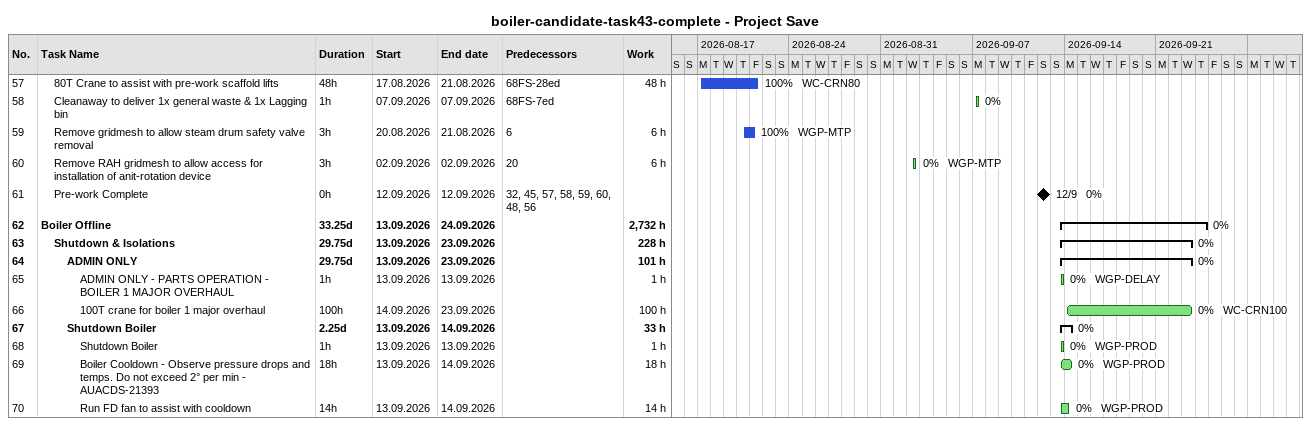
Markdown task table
boiler-candidate-task43-complete - Project Save

| ID | Level | Task | Duration | Start | Finish | Predecessors | Resources | % complete | Work (h) |
|---|---|---|---|---|---|---|---|---|---|
| 57 | 2 | 80T Crane to assist with pre-work scaffold lifts | 48h | 2026-08-17 | 2026-08-21 | 68FS-28ed | WC-CRN80 | 100 | 48 |
| 58 | 2 | Cleanaway to deliver 1x general waste & 1x Lagging bin | 1h | 2026-09-07 | 2026-09-07 | 68FS-7ed |  | 0 |  |
| 59 | 2 | Remove gridmesh to allow steam drum safety valve removal | 3h | 2026-08-20 | 2026-08-21 | 6 | WGP-MTP | 100 | 6 |
| 60 | 2 | Remove RAH gridmesh to allow access for installation of anit-rotation device | 3h | 2026-09-02 | 2026-09-02 | 20 | WGP-MTP | 0 | 6 |
| 61 | 2 | Pre-work Complete | 0h | 2026-09-12 | 2026-09-12 | 32, 45, 57, 58, 59, 60, 48, 56 |  | 0 |  |
| 62 | 1 | **Boiler Offline** | 33.25d | 2026-09-13 | 2026-09-24 |  |  | 0 | 2732 |
| 63 | 2 | **Shutdown & Isolations** | 29.75d | 2026-09-13 | 2026-09-23 |  |  | 0 | 228 |
| 64 | 3 | **ADMIN ONLY** | 29.75d | 2026-09-13 | 2026-09-23 |  |  | 0 | 101 |
| 65 | 4 | ADMIN ONLY - PARTS OPERATION - BOILER 1 MAJOR OVERHAUL | 1h | 2026-09-13 | 2026-09-13 |  | WGP-DELAY | 0 | 1 |
| 66 | 4 | 100T crane for boiler 1 major overhaul | 100h | 2026-09-14 | 2026-09-23 |  | WC-CRN100 | 0 | 100 |
| 67 | 3 | **Shutdown Boiler** | 2.25d | 2026-09-13 | 2026-09-14 |  |  | 0 | 33 |
| 68 | 4 | Shutdown Boiler | 1h | 2026-09-13 | 2026-09-13 |  | WGP-PROD | 0 | 1 |
| 69 | 4 | Boiler Cooldown - Observe pressure drops and temps. Do not exceed 2° per min - AUACDS-21393 | 18h | 2026-09-13 | 2026-09-14 |  | WGP-PROD | 0 | 18 |
| 70 | 4 | Run FD fan to assist with cooldown | 14h | 2026-09-13 | 2026-09-14 |  | WGP-PROD | 0 | 14 |
